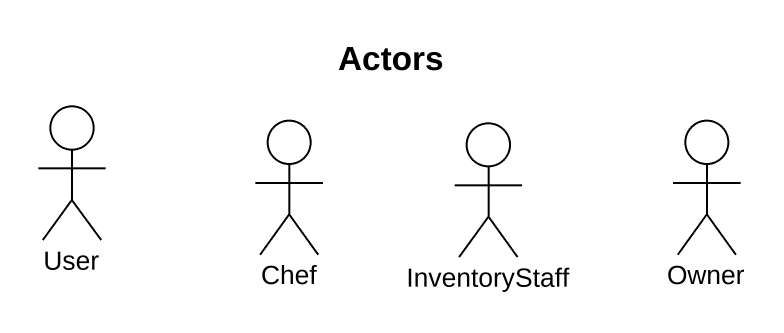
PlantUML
@startuml
title Actors
actor User
actor Chef
actor InventoryStaff
actor Owner
@enduml
